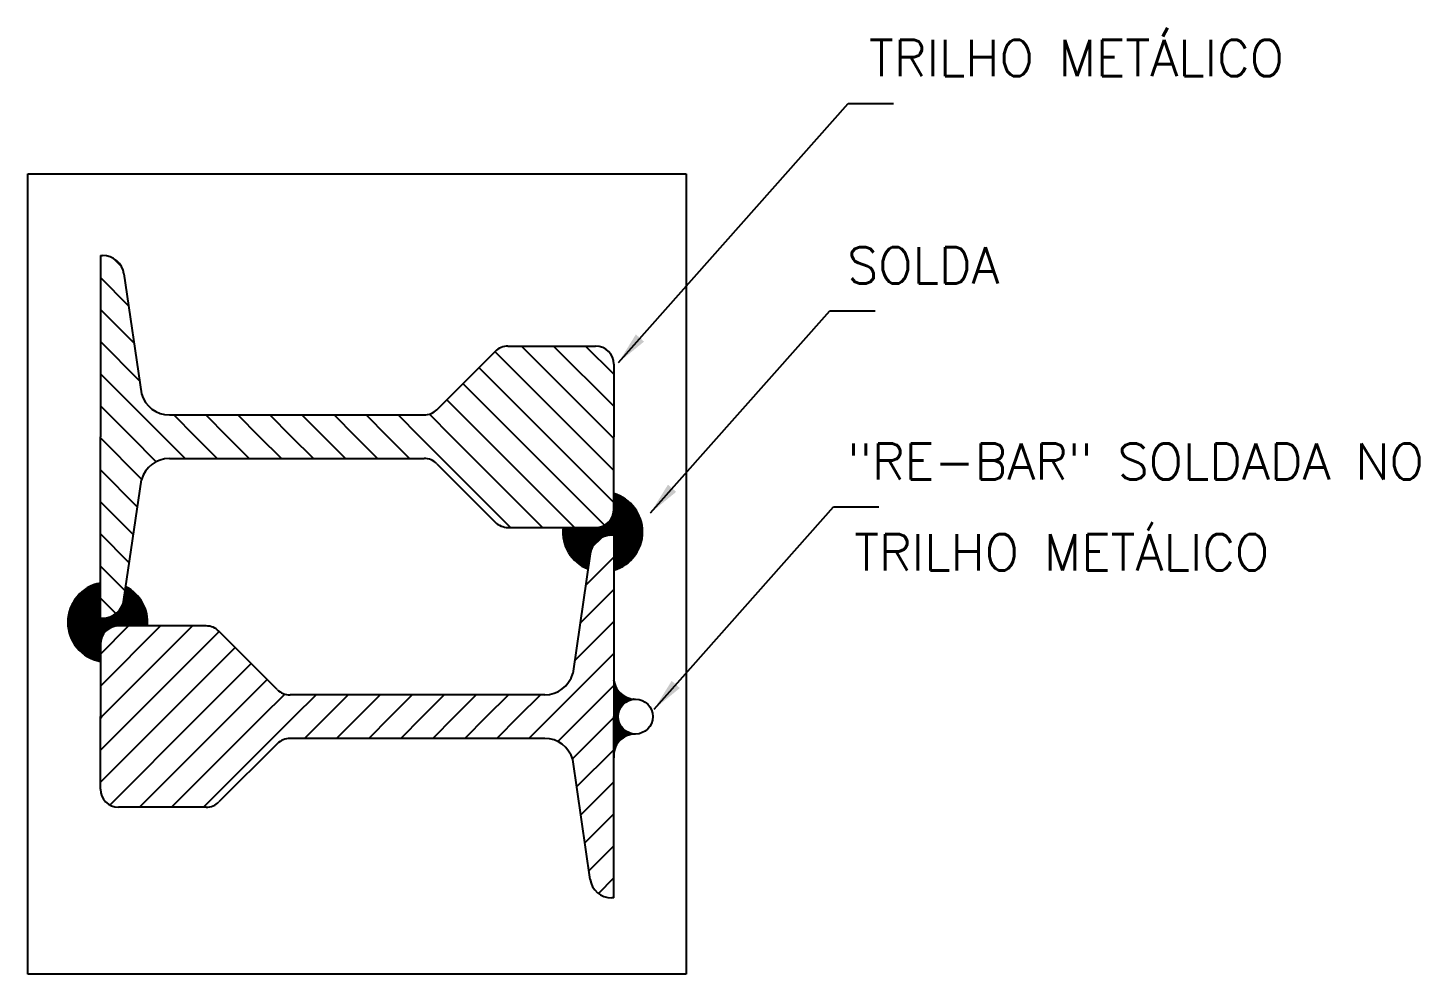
# Model space of a CAD drawing. Header units: millimetres. Extents: x -6123.5 to -6111.8, y -4400.3 to -4384.7.
# Drawn here: x -6121.44 to -6113.76, y -4400.3 to -4395.09 of the extents above; entities that cross this region are included whole.
import ezdxf

# ---------------------------------------------------------------- set-up
doc = ezdxf.new("R2010")
doc.units = ezdxf.units.MM
doc.header["$LTSCALE"] = 10
doc.linetypes.add('DASHED', pattern=[0.75, 0.5, -0.25])
doc.layers.add('Termotécnica', color=7, linetype='Continuous')
doc.styles.add('CL80', font='romans.shx', dxfattribs={"height": 10})

# ---------------------------------------------------------------- blocks, each defined once
blk = doc.blocks.new('*X2')
at = {"color": 0}
for p, q in [((3851.27, 2180.73), (3853.56, 2183.02)), ((3849.28, 2169.9), (3857.08, 2177.7)), ((3847.77, 2159.55), (3857.08, 2168.86)), ((3715.5, 2142.18), (3732.1, 2158.79)), ((3715.5, 2151.02), (3723.26, 2158.79)), ((3715.94, 2133.79), (3740.94, 2158.79)), ((3724.78, 2133.79), (3748.26, 2157.27)), ((3846.26, 2149.2), (3857.08, 2160.02)), ((3733.62, 2133.79), (3752.68, 2152.85)), ((3839.68, 2133.79), (3857.08, 2151.18)), ((3742.45, 2133.79), (3757.1, 2148.43)), ((3751.29, 2133.79), (3761.52, 2144.01)), ((3848.52, 2133.79), (3857.08, 2142.34)), ((3760.13, 2133.79), (3766.35, 2140)), ((3768.97, 2133.79), (3774.97, 2139.79)), ((3777.81, 2133.79), (3783.81, 2139.79)), ((3786.65, 2133.79), (3792.65, 2139.79)), ((3795.49, 2133.79), (3801.49, 2139.79)), ((3804.33, 2133.79), (3810.33, 2139.79)), ((3813.17, 2133.79), (3819.17, 2139.79)), ((3822, 2133.79), (3828, 2139.79)), ((3830.84, 2133.79), (3836.84, 2139.79)), ((3715.5, 2115.67), (3733.62, 2133.79)), ((3715.5, 2124.51), (3724.78, 2133.79)), ((3715.5, 2133.35), (3715.94, 2133.79)), ((3718.08, 2109.41), (3742.45, 2133.79)), ((3726.29, 2108.79), (3751.29, 2133.79)), ((3735.13, 2108.79), (3760.13, 2133.79)), ((3743.97, 2108.79), (3768.97, 2133.79)), ((3771.81, 2127.79), (3777.81, 2133.79)), ((3780.65, 2127.79), (3786.65, 2133.79)), ((3789.49, 2127.79), (3795.49, 2133.79)), ((3798.33, 2127.79), (3804.33, 2133.79)), ((3807.17, 2127.79), (3813.17, 2133.79)), ((3816, 2127.79), (3822, 2133.79)), ((3824.84, 2127.79), (3830.84, 2133.79)), ((3833.68, 2127.79), (3839.68, 2133.79)), ((3841.65, 2126.92), (3848.52, 2133.79)), ((3845.69, 2122.11), (3857.08, 2133.5)), ((3846.84, 2114.42), (3857.08, 2124.67)), ((3847.96, 2106.71), (3857.08, 2115.83)), ((3849.09, 2099), (3857.08, 2106.99)), ((3850.22, 2091.29), (3857.08, 2098.15)), ((3852.82, 2085.05), (3857.08, 2089.31))]:
    blk.add_line(p, q, dxfattribs=at)
blk = doc.blocks.new('*X1')
at = {"color": 0}
for p, q in [((3657.39, 1872.48), (3657.42, 1872.5)), ((3657.54, 1872.45), (3657.59, 1872.5)), ((3657.69, 1872.43), (3657.77, 1872.5)), ((3657.84, 1872.4), (3657.95, 1872.5)), ((3657.98, 1872.36), (3658.12, 1872.5)), ((3658.13, 1872.33), (3658.3, 1872.5)), ((3658.26, 1872.29), (3658.48, 1872.5)), ((3658.4, 1872.25), (3658.65, 1872.5)), ((3658.53, 1872.2), (3658.83, 1872.5)), ((3658.66, 1872.16), (3659.01, 1872.5)), ((3658.79, 1872.11), (3659.19, 1872.5)), ((3658.91, 1872.06), (3659.36, 1872.5)), ((3659.04, 1872), (3659.54, 1872.5)), ((3659.16, 1871.95), (3659.72, 1872.5)), ((3659.28, 1871.89), (3659.89, 1872.5)), ((3659.39, 1871.83), (3660.07, 1872.5)), ((3659.51, 1871.77), (3660.25, 1872.5)), ((3659.62, 1871.7), (3660.42, 1872.5)), ((3659.73, 1871.63), (3660.6, 1872.5)), ((3659.84, 1871.57), (3660.78, 1872.5)), ((3659.95, 1871.5), (3660.95, 1872.5)), ((3660.05, 1871.42), (3661.13, 1872.5)), ((3660.15, 1871.35), (3661.31, 1872.5)), ((3660.25, 1871.27), (3661.48, 1872.5)), ((3660.35, 1871.19), (3661.66, 1872.5)), ((3660.45, 1871.12), (3661.84, 1872.5)), ((3660.54, 1871.03), (3662.01, 1872.5)), ((3660.64, 1870.95), (3662.19, 1872.5)), ((3660.73, 1870.86), (3662.37, 1872.5)), ((3660.82, 1870.78), (3662.54, 1872.5)), ((3660.91, 1870.69), (3662.72, 1872.5)), ((3660.99, 1870.6), (3662.9, 1872.5)), ((3661.08, 1870.5), (3663.07, 1872.5)), ((3661.16, 1870.41), (3663.25, 1872.5)), ((3661.24, 1870.31), (3663.43, 1872.5)), ((3661.32, 1870.21), (3663.6, 1872.5)), ((3661.39, 1870.11), (3663.78, 1872.5)), ((3661.47, 1870.01), (3663.96, 1872.5)), ((3661.54, 1869.91), (3664.13, 1872.5)), ((3661.61, 1869.8), (3664.31, 1872.5)), ((3661.68, 1869.69), (3664.49, 1872.5)), ((3661.75, 1869.58), (3664.67, 1872.5)), ((3661.81, 1869.47), (3664.84, 1872.5)), ((3661.87, 1869.36), (3665.02, 1872.5)), ((3661.93, 1869.24), (3665.2, 1872.5)), ((3661.99, 1869.12), (3665.37, 1872.5)), ((3662.05, 1869), (3665.55, 1872.5)), ((3662.1, 1868.88), (3665.73, 1872.5)), ((3662.16, 1868.76), (3665.9, 1872.5)), ((3662.2, 1868.63), (3666.08, 1872.5)), ((3662.25, 1868.5), (3666.26, 1872.5)), ((3662.3, 1868.37), (3666.43, 1872.5)), ((3664.26, 1870.15), (3666.61, 1872.5)), ((3664.9, 1870.62), (3666.79, 1872.5)), ((3665.29, 1870.83), (3666.96, 1872.5)), ((3665.61, 1870.97), (3667.14, 1872.5)), ((3665.88, 1871.07), (3667.32, 1872.5)), ((3666.14, 1871.15), (3667.49, 1872.5)), ((3666.37, 1871.2), (3667.67, 1872.5)), ((3666.59, 1871.25), (3667.85, 1872.5)), ((3666.8, 1871.28), (3668.02, 1872.5)), ((3666.99, 1871.3), (3668.2, 1872.5)), ((3667.18, 1871.31), (3668.38, 1872.5)), ((3667.36, 1871.31), (3668.55, 1872.5)), ((3667.54, 1871.31), (3668.73, 1872.5)), ((3667.71, 1871.3), (3668.91, 1872.5)), ((3667.87, 1871.29), (3669.08, 1872.5)), ((3668.03, 1871.27), (3669.26, 1872.5)), ((3668.18, 1871.25), (3669.44, 1872.5)), ((3668.33, 1871.22), (3669.61, 1872.5)), ((3668.48, 1871.19), (3669.79, 1872.5)), ((3668.62, 1871.15), (3669.97, 1872.5)), ((3668.76, 1871.11), (3670.15, 1872.5)), ((3668.89, 1871.07), (3670.32, 1872.5)), ((3669.02, 1871.03), (3670.5, 1872.5)), ((3669.15, 1870.98), (3670.68, 1872.5)), ((3669.28, 1870.93), (3670.85, 1872.5)), ((3669.4, 1870.87), (3671.03, 1872.5)), ((3669.52, 1870.81), (3671.21, 1872.5)), ((3669.63, 1870.75), (3671.38, 1872.5)), ((3669.75, 1870.69), (3671.56, 1872.5)), ((3669.86, 1870.63), (3671.74, 1872.5)), ((3669.97, 1870.56), (3671.91, 1872.5)), ((3670.08, 1870.49), (3672.09, 1872.5)), ((3670.18, 1870.42), (3672.27, 1872.5)), ((3670.28, 1870.34), (3672.44, 1872.5)), ((3670.38, 1870.26), (3672.62, 1872.5)), ((3670.48, 1870.18), (3672.8, 1872.5)), ((3670.57, 1870.1), (3672.97, 1872.5)), ((3670.67, 1870.02), (3673.15, 1872.5)), ((3670.76, 1869.93), (3673.33, 1872.5)), ((3670.84, 1869.84), (3673.5, 1872.5)), ((3670.93, 1869.75), (3673.68, 1872.5)), ((3671.01, 1869.66), (3673.86, 1872.5)), ((3671.09, 1869.56), (3674.03, 1872.5)), ((3671.17, 1869.46), (3674.21, 1872.5)), ((3671.25, 1869.36), (3674.39, 1872.5)), ((3671.32, 1869.26), (3674.56, 1872.5)), ((3671.39, 1869.16), (3674.74, 1872.5)), ((3671.46, 1869.05), (3674.92, 1872.5)), ((3671.53, 1868.94), (3675.1, 1872.5)), ((3671.59, 1868.83), (3675.27, 1872.5)), ((3671.66, 1868.71), (3675.45, 1872.5)), ((3671.71, 1868.59), (3675.63, 1872.5)), ((3674.71, 1871.41), (3675.8, 1872.5)), ((3675.21, 1871.73), (3675.98, 1872.5)), ((3675.58, 1871.93), (3676.16, 1872.5)), ((3675.9, 1872.07), (3676.33, 1872.5)), ((3676.19, 1872.18), (3676.51, 1872.5)), ((3676.45, 1872.27), (3676.69, 1872.5)), ((3676.7, 1872.34), (3676.86, 1872.5)), ((3676.93, 1872.4), (3677.04, 1872.5)), ((3677.15, 1872.44), (3677.22, 1872.5)), ((3677.36, 1872.47), (3677.39, 1872.5)), ((3662.34, 1868.23), (3663.75, 1869.64)), ((3662.38, 1868.09), (3663.28, 1869)), ((3662.41, 1867.95), (3663.07, 1868.61)), ((3671.77, 1868.47), (3673.31, 1870.01)), ((3671.82, 1868.35), (3672.99, 1869.51)), ((3671.87, 1868.22), (3672.79, 1869.14)), ((3671.92, 1868.09), (3672.65, 1868.82)), ((3671.97, 1867.96), (3672.54, 1868.53)), ((3662.45, 1867.81), (3662.93, 1868.29)), ((3662.48, 1867.66), (3662.83, 1868.02)), ((3662.5, 1867.51), (3662.75, 1867.76)), ((3662.53, 1867.36), (3662.7, 1867.53)), ((3662.55, 1867.2), (3662.66, 1867.31)), ((3662.57, 1867.04), (3662.63, 1867.1)), ((3662.58, 1866.88), (3662.6, 1866.91)), ((3672.01, 1867.82), (3672.45, 1868.27)), ((3672.04, 1867.68), (3672.38, 1868.02)), ((3672.08, 1867.54), (3672.32, 1867.79)), ((3672.11, 1867.39), (3672.28, 1867.57)), ((3672.13, 1867.24), (3672.25, 1867.36)), ((3672.15, 1867.09), (3672.22, 1867.16)), ((3672.17, 1866.93), (3672.2, 1866.96))]:
    blk.add_line(p, q, dxfattribs=at)
blk = doc.blocks.new('*X6')
at = {"color": 0}
for p, q in [((3857.08, 2195.2), (3857.13, 2195.25)), ((3857.08, 2195.02), (3857.26, 2195.21)), ((3857.08, 2194.85), (3857.4, 2195.17)), ((3857.08, 2194.67), (3857.53, 2195.12)), ((3857.08, 2194.49), (3857.66, 2195.08)), ((3857.08, 2194.32), (3857.79, 2195.03)), ((3857.08, 2194.14), (3857.92, 2194.98)), ((3857.08, 2193.96), (3858.05, 2194.93)), ((3857.08, 2193.79), (3858.17, 2194.88)), ((3857.08, 2193.61), (3858.3, 2194.83)), ((3857.08, 2193.43), (3858.42, 2194.78)), ((3857.08, 2193.26), (3858.54, 2194.72)), ((3857.08, 2193.08), (3858.67, 2194.67)), ((3857.08, 2192.9), (3858.79, 2194.61)), ((3845.72, 2177.48), (3861.24, 2193)), ((3845.8, 2177.38), (3861.33, 2192.91)), ((3845.88, 2177.29), (3861.42, 2192.83)), ((3845.97, 2177.2), (3861.52, 2192.74)), ((3846.06, 2177.11), (3861.61, 2192.66)), ((3846.14, 2177.02), (3861.7, 2192.57)), ((3846.23, 2176.93), (3861.79, 2192.48)), ((3846.32, 2176.84), (3861.87, 2192.4)), ((3846.41, 2176.75), (3861.96, 2192.31)), ((3846.5, 2176.67), (3862.05, 2192.21)), ((3846.59, 2176.58), (3862.13, 2192.12)), ((3846.68, 2176.5), (3862.22, 2192.03)), ((3853.08, 2182.72), (3862.3, 2191.94)), ((3853.56, 2183.02), (3862.38, 2191.84)), ((3853.92, 2183.21), (3862.46, 2191.75)), ((3854.24, 2183.34), (3862.54, 2191.65)), ((3854.52, 2183.45), (3862.62, 2191.55)), ((3854.78, 2183.54), (3862.7, 2191.45)), ((3855.03, 2183.6), (3862.78, 2191.35)), ((3855.26, 2183.66), (3862.85, 2191.25)), ((3855.48, 2183.7), (3862.93, 2191.15)), ((3855.69, 2183.73), (3863, 2191.05)), ((3855.89, 2183.76), (3863.07, 2190.94)), ((3856.08, 2183.77), (3863.14, 2190.84)), ((3856.27, 2188.21), (3861.14, 2193.08)), ((3856.52, 2188.63), (3861.05, 2193.16)), ((3856.68, 2188.96), (3860.95, 2193.24)), ((3856.79, 2189.25), (3860.85, 2193.32)), ((3856.87, 2189.52), (3860.75, 2193.39)), ((3856.94, 2189.76), (3860.65, 2193.47)), ((3856.99, 2189.98), (3860.55, 2193.55)), ((3857.02, 2190.2), (3860.45, 2193.62)), ((3857.05, 2190.4), (3860.35, 2193.69)), ((3857.07, 2190.59), (3860.24, 2193.77)), ((3857.08, 2192.72), (3858.9, 2194.55)), ((3857.08, 2192.55), (3859.02, 2194.49)), ((3857.08, 2192.37), (3859.14, 2194.43)), ((3857.08, 2192.19), (3859.25, 2194.37)), ((3857.08, 2192.02), (3859.37, 2194.31)), ((3857.08, 2191.84), (3859.48, 2194.24)), ((3857.08, 2191.66), (3859.59, 2194.18)), ((3857.08, 2191.49), (3859.7, 2194.11)), ((3857.08, 2191.31), (3859.81, 2194.05)), ((3857.08, 2191.13), (3859.92, 2193.98)), ((3857.08, 2190.96), (3860.03, 2193.91)), ((3857.08, 2190.78), (3860.14, 2193.84)), ((3856.27, 2183.78), (3863.21, 2190.73)), ((3856.45, 2183.79), (3863.28, 2190.62)), ((3856.62, 2183.79), (3863.35, 2190.51)), ((3856.8, 2183.79), (3863.42, 2190.41)), ((3856.98, 2183.79), (3863.49, 2190.29)), ((3857.08, 2183.71), (3863.55, 2190.18)), ((3857.08, 2183.53), (3863.62, 2190.07)), ((3857.08, 2183.36), (3863.68, 2189.96)), ((3857.08, 2183.18), (3863.74, 2189.84)), ((3857.08, 2183), (3863.8, 2189.73)), ((3857.08, 2182.83), (3863.86, 2189.61)), ((3857.08, 2182.65), (3863.92, 2189.49)), ((3857.08, 2182.47), (3863.98, 2189.37)), ((3857.08, 2182.29), (3864.03, 2189.25)), ((3857.08, 2182.12), (3864.09, 2189.13)), ((3857.08, 2181.94), (3864.14, 2189)), ((3857.08, 2181.76), (3864.19, 2188.88)), ((3857.08, 2181.59), (3864.24, 2188.75)), ((3857.08, 2181.41), (3864.29, 2188.63)), ((3857.08, 2181.23), (3864.34, 2188.5)), ((3857.08, 2181.06), (3864.39, 2188.37)), ((3857.08, 2180.88), (3864.43, 2188.24)), ((3857.08, 2180.7), (3864.48, 2188.1)), ((3857.08, 2180.53), (3864.52, 2187.97)), ((3857.08, 2180.35), (3864.56, 2187.83)), ((3857.08, 2180.17), (3864.6, 2187.7)), ((3857.08, 2180), (3864.64, 2187.56)), ((3857.08, 2179.82), (3864.67, 2187.42)), ((3857.08, 2179.64), (3864.71, 2187.28)), ((3857.08, 2179.47), (3864.74, 2187.13)), ((3857.08, 2179.29), (3864.78, 2186.99)), ((3843.02, 2184.33), (3844.62, 2185.93)), ((3843.02, 2184.5), (3844.45, 2185.93)), ((3843.02, 2184.67), (3844.27, 2185.93)), ((3843.02, 2184.85), (3844.09, 2185.93)), ((3843.02, 2185.03), (3843.92, 2185.93)), ((3843.03, 2184.16), (3844.8, 2185.93)), ((3843.03, 2185.22), (3843.74, 2185.93)), ((3843.04, 2183.99), (3844.98, 2185.93)), ((3843.04, 2185.4), (3843.56, 2185.93)), ((3843.05, 2183.83), (3845.15, 2185.93)), ((3843.05, 2185.6), (3843.39, 2185.93)), ((3843.07, 2183.66), (3845.33, 2185.93)), ((3843.07, 2185.79), (3843.21, 2185.93)), ((3843.08, 2183.5), (3845.51, 2185.93)), ((3843.1, 2183.34), (3845.68, 2185.93)), ((3843.12, 2183.19), (3845.86, 2185.93)), ((3843.14, 2183.03), (3846.04, 2185.93)), ((3843.17, 2182.88), (3846.21, 2185.93)), ((3843.19, 2182.73), (3846.39, 2185.93)), ((3843.22, 2182.58), (3846.57, 2185.93)), ((3843.25, 2182.43), (3846.74, 2185.93)), ((3843.28, 2182.29), (3846.92, 2185.93)), ((3843.32, 2182.15), (3847.1, 2185.93)), ((3843.35, 2182), (3847.28, 2185.93)), ((3843.39, 2181.86), (3847.45, 2185.93)), ((3843.43, 2181.72), (3847.63, 2185.93)), ((3843.47, 2181.59), (3847.81, 2185.93)), ((3843.51, 2181.45), (3847.98, 2185.93)), ((3843.55, 2181.32), (3848.16, 2185.93)), ((3843.59, 2181.18), (3848.34, 2185.93)), ((3843.64, 2181.05), (3848.51, 2185.93)), ((3843.68, 2180.92), (3848.69, 2185.93)), ((3843.73, 2180.79), (3848.87, 2185.93)), ((3843.78, 2180.67), (3849.04, 2185.93)), ((3843.83, 2180.54), (3849.22, 2185.93)), ((3843.88, 2180.42), (3849.4, 2185.93)), ((3843.94, 2180.29), (3849.57, 2185.93)), ((3843.99, 2180.17), (3849.75, 2185.93)), ((3844.05, 2180.05), (3849.93, 2185.93)), ((3844.1, 2179.93), (3850.1, 2185.93)), ((3844.16, 2179.81), (3850.28, 2185.93)), ((3844.22, 2179.69), (3850.46, 2185.93)), ((3844.28, 2179.58), (3850.63, 2185.93)), ((3844.34, 2179.46), (3850.81, 2185.93)), ((3844.41, 2179.35), (3850.99, 2185.93)), ((3844.47, 2179.23), (3851.16, 2185.93)), ((3844.53, 2179.12), (3851.34, 2185.93)), ((3844.6, 2179.01), (3851.52, 2185.93)), ((3844.67, 2178.9), (3851.69, 2185.93)), ((3844.74, 2178.79), (3851.87, 2185.93)), ((3844.81, 2178.68), (3852.05, 2185.93)), ((3844.88, 2178.58), (3852.23, 2185.93)), ((3844.95, 2178.47), (3852.41, 2185.94)), ((3845.02, 2178.37), (3852.61, 2185.96)), ((3845.09, 2178.27), (3852.81, 2185.98)), ((3845.17, 2178.16), (3853.02, 2186.02)), ((3845.24, 2178.06), (3853.25, 2186.07)), ((3845.32, 2177.96), (3853.49, 2186.13)), ((3845.4, 2177.86), (3853.75, 2186.22)), ((3845.48, 2177.76), (3854.04, 2186.33)), ((3845.56, 2177.67), (3854.38, 2186.49)), ((3845.64, 2177.57), (3854.8, 2186.73)), ((3857.08, 2179.11), (3864.81, 2186.84)), ((3857.08, 2178.94), (3864.83, 2186.69)), ((3857.08, 2178.76), (3864.86, 2186.54)), ((3857.08, 2178.58), (3864.89, 2186.39)), ((3857.08, 2178.41), (3864.91, 2186.24)), ((3857.08, 2178.23), (3864.93, 2186.08)), ((3857.08, 2178.05), (3864.95, 2185.92)), ((3857.08, 2177.88), (3864.96, 2185.76)), ((3857.08, 2177.7), (3864.98, 2185.6)), ((3857.08, 2177.52), (3864.99, 2185.44)), ((3857.08, 2177.35), (3865, 2185.27)), ((3857.08, 2177.17), (3865.01, 2185.1)), ((3857.08, 2176.99), (3865.01, 2184.93)), ((3857.08, 2176.81), (3865.02, 2184.75)), ((3857.08, 2176.64), (3865.02, 2184.58)), ((3857.08, 2176.46), (3865.01, 2184.4)), ((3857.08, 2176.28), (3865.01, 2184.21)), ((3857.08, 2176.11), (3865, 2184.03)), ((3857.08, 2175.93), (3864.98, 2183.84)), ((3857.08, 2175.75), (3864.97, 2183.64)), ((3857.08, 2175.58), (3864.95, 2183.45)), ((3857.08, 2175.4), (3864.92, 2183.24)), ((3846.78, 2176.41), (3851.56, 2181.2)), ((3846.87, 2176.33), (3851.27, 2180.73)), ((3846.97, 2176.25), (3851.08, 2180.36)), ((3847.07, 2176.17), (3850.94, 2180.05)), ((3847.16, 2176.09), (3850.83, 2179.76)), ((3847.26, 2176.02), (3850.75, 2179.5)), ((3847.36, 2175.94), (3850.68, 2179.26)), ((3857.08, 2175.22), (3864.89, 2183.04)), ((3857.08, 2175.05), (3864.86, 2182.83)), ((3857.08, 2174.87), (3864.82, 2182.61)), ((3857.08, 2174.69), (3864.77, 2182.39)), ((3857.08, 2174.52), (3864.72, 2182.16)), ((3857.08, 2174.34), (3864.66, 2181.92)), ((3857.08, 2174.16), (3864.6, 2181.68)), ((3857.28, 2174.19), (3864.52, 2181.43)), ((3857.55, 2174.28), (3864.43, 2181.17)), ((3857.82, 2174.38), (3864.34, 2180.89)), ((3858.11, 2174.49), (3864.23, 2180.61)), ((3858.41, 2174.61), (3864.1, 2180.3)), ((3858.74, 2174.76), (3863.95, 2179.98)), ((3859.09, 2174.94), (3863.78, 2179.63)), ((3847.46, 2175.86), (3850.63, 2179.03)), ((3847.57, 2175.79), (3850.59, 2178.81)), ((3847.67, 2175.71), (3850.55, 2178.6)), ((3847.77, 2175.64), (3850.52, 2178.39)), ((3847.88, 2175.57), (3850.49, 2178.18)), ((3847.98, 2175.5), (3850.46, 2177.98)), ((3848.09, 2175.43), (3850.43, 2177.77)), ((3848.2, 2175.36), (3850.4, 2177.56)), ((3848.31, 2175.29), (3850.37, 2177.36)), ((3848.42, 2175.23), (3850.34, 2177.15)), ((3848.53, 2175.16), (3850.31, 2176.94)), ((3848.64, 2175.1), (3850.28, 2176.74)), ((3848.76, 2175.04), (3850.25, 2176.53)), ((3848.87, 2174.97), (3850.22, 2176.32)), ((3848.99, 2174.91), (3850.19, 2176.11)), ((3849.11, 2174.85), (3850.16, 2175.91)), ((3849.22, 2174.8), (3850.13, 2175.7)), ((3849.34, 2174.74), (3850.1, 2175.49)), ((3859.48, 2175.15), (3863.57, 2179.24)), ((3859.92, 2175.42), (3863.3, 2178.79)), ((3860.47, 2175.79), (3862.92, 2178.24)), ((3861.42, 2176.56), (3862.15, 2177.29)), ((3849.47, 2174.68), (3850.07, 2175.29)), ((3849.59, 2174.63), (3850.04, 2175.08)), ((3849.71, 2174.57), (3850.01, 2174.87)), ((3849.84, 2174.52), (3849.98, 2174.67))]:
    blk.add_line(p, q, dxfattribs=at)
blk = doc.blocks.new('*X5')
at = {"color": 0}
for p, q in [((3706.53, 2160.09), (3715.5, 2169.05)), ((3706.53, 2159.91), (3715.5, 2168.88)), ((3706.53, 2159.73), (3715.5, 2168.7)), ((3706.53, 2159.56), (3715.5, 2168.52)), ((3706.53, 2159.38), (3715.5, 2168.35)), ((3706.54, 2160.27), (3715.5, 2169.23)), ((3706.54, 2159.22), (3715.5, 2168.17)), ((3706.55, 2160.46), (3715.5, 2169.41)), ((3706.55, 2159.05), (3715.5, 2167.99)), ((3706.56, 2160.65), (3715.5, 2169.59)), ((3706.56, 2158.88), (3715.5, 2167.82)), ((3706.58, 2160.84), (3715.5, 2169.76)), ((3706.6, 2161.04), (3715.5, 2169.94)), ((3706.62, 2161.24), (3715.5, 2170.12)), ((3706.65, 2161.45), (3715.5, 2170.29)), ((3706.69, 2161.66), (3715.5, 2170.47)), ((3706.73, 2161.87), (3715.45, 2170.59)), ((3706.77, 2162.1), (3715.22, 2170.55)), ((3706.82, 2162.32), (3714.99, 2170.5)), ((3706.88, 2162.56), (3714.76, 2170.44)), ((3706.95, 2162.8), (3714.52, 2170.37)), ((3707.02, 2163.05), (3714.27, 2170.3)), ((3707.11, 2163.32), (3714, 2170.21)), ((3707.2, 2163.59), (3713.73, 2170.12)), ((3707.31, 2163.88), (3713.44, 2170.01)), ((3707.44, 2164.18), (3713.14, 2169.88)), ((3707.59, 2164.5), (3712.82, 2169.73)), ((3707.76, 2164.85), (3712.47, 2169.56)), ((3707.97, 2165.24), (3712.08, 2169.35)), ((3708.24, 2165.68), (3711.63, 2169.08)), ((3708.61, 2166.23), (3711.09, 2168.71)), ((3709.35, 2167.15), (3710.17, 2167.97)), ((3721.42, 2164.19), (3725.05, 2167.82)), ((3721.57, 2164.53), (3724.95, 2167.91)), ((3721.7, 2164.82), (3724.86, 2167.99)), ((3721.79, 2165.09), (3724.77, 2168.07)), ((3721.86, 2165.35), (3724.67, 2168.15)), ((3721.92, 2165.58), (3724.58, 2168.24)), ((3721.97, 2165.81), (3724.48, 2168.32)), ((3722.01, 2166.02), (3724.38, 2168.39)), ((3722.04, 2166.23), (3724.28, 2168.47)), ((3722.07, 2166.43), (3724.18, 2168.55)), ((3722.1, 2166.64), (3724.08, 2168.62)), ((3722.13, 2166.85), (3723.98, 2168.7)), ((3722.16, 2167.05), (3723.88, 2168.77)), ((3722.19, 2167.26), (3723.77, 2168.85)), ((3722.22, 2167.47), (3723.67, 2168.92)), ((3722.25, 2167.68), (3723.56, 2168.99)), ((3722.28, 2167.88), (3723.46, 2169.06)), ((3722.31, 2168.09), (3723.35, 2169.13)), ((3722.34, 2168.3), (3723.24, 2169.19)), ((3722.37, 2168.5), (3723.13, 2169.26)), ((3722.4, 2168.71), (3723.02, 2169.33)), ((3722.43, 2168.92), (3722.9, 2169.39)), ((3722.46, 2169.12), (3722.79, 2169.45)), ((3722.49, 2169.33), (3722.67, 2169.51)), ((3722.52, 2169.54), (3722.56, 2169.57)), ((3706.58, 2158.72), (3715.5, 2167.64)), ((3706.6, 2158.56), (3715.5, 2167.46)), ((3706.61, 2158.4), (3715.5, 2167.29)), ((3706.64, 2158.25), (3715.5, 2167.11)), ((3706.66, 2158.09), (3715.5, 2166.93)), ((3706.68, 2157.94), (3715.5, 2166.76)), ((3706.71, 2157.79), (3715.5, 2166.58)), ((3706.74, 2157.64), (3715.5, 2166.4)), ((3706.77, 2157.5), (3715.5, 2166.23)), ((3706.8, 2157.35), (3715.5, 2166.05)), ((3706.83, 2157.21), (3715.5, 2165.87)), ((3706.87, 2157.07), (3715.5, 2165.7)), ((3706.91, 2156.93), (3715.5, 2165.52)), ((3706.94, 2156.79), (3715.5, 2165.34)), ((3706.98, 2156.65), (3715.5, 2165.17)), ((3707.03, 2156.52), (3715.5, 2164.99)), ((3707.07, 2156.38), (3715.5, 2164.81)), ((3707.11, 2156.25), (3715.5, 2164.64)), ((3707.16, 2156.12), (3715.5, 2164.46)), ((3707.2, 2155.99), (3715.5, 2164.28)), ((3707.25, 2155.86), (3715.5, 2164.1)), ((3707.3, 2155.73), (3715.5, 2163.93)), ((3709.76, 2152), (3725.32, 2167.56)), ((3709.85, 2151.92), (3725.4, 2167.47)), ((3709.94, 2151.83), (3725.49, 2167.38)), ((3710.03, 2151.74), (3725.58, 2167.29)), ((3710.12, 2151.66), (3725.66, 2167.2)), ((3710.21, 2151.57), (3725.74, 2167.1)), ((3710.31, 2151.49), (3725.83, 2167.01)), ((3710.4, 2151.41), (3725.91, 2166.92)), ((3710.5, 2151.33), (3725.99, 2166.82)), ((3710.6, 2151.25), (3726.07, 2166.72)), ((3710.69, 2151.17), (3726.15, 2166.62)), ((3717.46, 2157.76), (3726.23, 2166.52)), ((3717.99, 2158.11), (3726.3, 2166.42)), ((3718.36, 2158.31), (3726.38, 2166.32)), ((3718.67, 2158.44), (3726.45, 2166.22)), ((3718.95, 2158.54), (3726.53, 2166.12)), ((3719.2, 2158.62), (3726.6, 2166.01)), ((3719.43, 2158.67), (3726.67, 2165.91)), ((3719.65, 2158.72), (3726.74, 2165.8)), ((3719.86, 2158.75), (3726.81, 2165.69)), ((3720.06, 2158.77), (3726.88, 2165.59)), ((3720.25, 2158.78), (3726.94, 2165.48)), ((3720.43, 2158.79), (3727.01, 2165.37)), ((3720.61, 2158.79), (3727.08, 2165.25)), ((3720.77, 2163.19), (3725.23, 2167.65)), ((3720.79, 2158.79), (3727.14, 2165.14)), ((3720.96, 2158.79), (3727.2, 2165.03)), ((3721.14, 2158.79), (3727.26, 2164.91)), ((3721.19, 2163.78), (3725.14, 2167.73)), ((3721.32, 2158.79), (3727.32, 2164.79)), ((3721.49, 2158.79), (3727.38, 2164.68)), ((3721.67, 2158.79), (3727.44, 2164.56)), ((3721.85, 2158.79), (3727.5, 2164.44)), ((3722.02, 2158.79), (3727.55, 2164.32)), ((3722.2, 2158.79), (3727.61, 2164.19)), ((3722.38, 2158.79), (3727.66, 2164.07)), ((3722.55, 2158.79), (3727.71, 2163.95)), ((3707.35, 2155.61), (3715.5, 2163.75)), ((3707.41, 2155.48), (3715.5, 2163.57)), ((3707.46, 2155.36), (3715.5, 2163.4)), ((3707.51, 2155.24), (3715.5, 2163.22)), ((3707.57, 2155.12), (3715.5, 2163.04)), ((3707.63, 2155), (3715.5, 2162.87)), ((3707.69, 2154.88), (3715.5, 2162.69)), ((3707.74, 2154.76), (3715.5, 2162.51)), ((3707.81, 2154.65), (3715.5, 2162.34)), ((3707.87, 2154.53), (3715.5, 2162.16)), ((3707.93, 2154.42), (3715.5, 2161.98)), ((3707.99, 2154.3), (3715.5, 2161.81)), ((3708.06, 2154.19), (3715.5, 2161.63)), ((3708.13, 2154.08), (3715.5, 2161.45)), ((3708.19, 2153.97), (3715.5, 2161.28)), ((3708.26, 2153.86), (3715.5, 2161.1)), ((3708.33, 2153.76), (3715.5, 2160.92)), ((3708.4, 2153.65), (3715.68, 2160.93)), ((3708.47, 2153.54), (3715.86, 2160.93)), ((3708.55, 2153.44), (3716.03, 2160.93)), ((3708.62, 2153.34), (3716.21, 2160.93)), ((3708.69, 2153.24), (3716.39, 2160.94)), ((3708.77, 2153.13), (3716.58, 2160.95)), ((3708.85, 2153.04), (3716.78, 2160.97)), ((3708.92, 2152.94), (3716.99, 2161)), ((3709, 2152.84), (3717.2, 2161.03)), ((3709.08, 2152.74), (3717.42, 2161.08)), ((3709.16, 2152.65), (3717.66, 2161.14)), ((3709.25, 2152.55), (3717.91, 2161.21)), ((3709.33, 2152.46), (3718.18, 2161.31)), ((3709.41, 2152.36), (3718.48, 2161.43)), ((3709.5, 2152.27), (3718.82, 2161.59)), ((3709.58, 2152.18), (3719.22, 2161.82)), ((3709.67, 2152.09), (3719.81, 2162.23)), ((3722.73, 2158.79), (3727.76, 2163.82)), ((3722.91, 2158.79), (3727.81, 2163.69)), ((3723.08, 2158.79), (3727.86, 2163.56)), ((3723.26, 2158.79), (3727.91, 2163.43)), ((3723.44, 2158.79), (3727.95, 2163.3)), ((3723.61, 2158.79), (3728, 2163.17)), ((3723.79, 2158.79), (3728.04, 2163.03)), ((3723.97, 2158.79), (3728.08, 2162.9)), ((3724.14, 2158.79), (3728.12, 2162.76)), ((3724.32, 2158.79), (3728.16, 2162.62)), ((3724.5, 2158.79), (3728.19, 2162.48)), ((3724.67, 2158.79), (3728.23, 2162.34)), ((3724.85, 2158.79), (3728.26, 2162.2)), ((3725.03, 2158.79), (3728.29, 2162.05)), ((3725.21, 2158.79), (3728.32, 2161.9)), ((3725.38, 2158.79), (3728.35, 2161.76)), ((3725.56, 2158.79), (3728.38, 2161.6)), ((3725.74, 2158.79), (3728.4, 2161.45)), ((3725.91, 2158.79), (3728.42, 2161.3)), ((3726.09, 2158.79), (3728.44, 2161.14)), ((3726.27, 2158.79), (3728.46, 2160.98)), ((3726.44, 2158.79), (3728.48, 2160.82)), ((3726.62, 2158.79), (3728.49, 2160.66)), ((3726.8, 2158.79), (3728.5, 2160.49)), ((3726.97, 2158.79), (3728.51, 2160.33)), ((3727.15, 2158.79), (3728.52, 2160.16)), ((3710.79, 2151.09), (3716.53, 2156.83)), ((3710.89, 2151.02), (3716.17, 2156.29)), ((3727.33, 2158.79), (3728.52, 2159.99)), ((3727.5, 2158.79), (3728.53, 2159.81)), ((3727.68, 2158.79), (3728.53, 2159.63)), ((3727.86, 2158.79), (3728.52, 2159.45)), ((3728.03, 2158.79), (3728.51, 2159.27)), ((3728.21, 2158.79), (3728.5, 2159.08)), ((3728.39, 2158.79), (3728.49, 2158.89)), ((3711, 2150.94), (3715.98, 2155.92)), ((3711.1, 2150.87), (3715.84, 2155.61)), ((3711.2, 2150.79), (3715.74, 2155.34)), ((3711.31, 2150.72), (3715.67, 2155.08)), ((3711.41, 2150.65), (3715.61, 2154.85)), ((3711.52, 2150.58), (3715.57, 2154.63)), ((3711.62, 2150.51), (3715.54, 2154.42)), ((3711.73, 2150.44), (3715.52, 2154.22)), ((3711.84, 2150.37), (3715.5, 2154.03)), ((3711.95, 2150.31), (3715.5, 2153.85)), ((3712.07, 2150.24), (3715.5, 2153.68)), ((3712.18, 2150.18), (3715.5, 2153.5)), ((3712.29, 2150.12), (3715.5, 2153.32)), ((3712.41, 2150.06), (3715.5, 2153.14)), ((3712.52, 2150), (3715.5, 2152.97)), ((3712.64, 2149.94), (3715.5, 2152.79)), ((3712.76, 2149.88), (3715.5, 2152.61)), ((3712.88, 2149.82), (3715.5, 2152.44)), ((3713, 2149.77), (3715.5, 2152.26)), ((3713.12, 2149.71), (3715.5, 2152.08)), ((3713.25, 2149.66), (3715.5, 2151.91)), ((3713.37, 2149.61), (3715.5, 2151.73)), ((3713.5, 2149.56), (3715.5, 2151.55)), ((3713.63, 2149.51), (3715.5, 2151.38)), ((3713.76, 2149.46), (3715.5, 2151.2)), ((3713.89, 2149.41), (3715.5, 2151.02)), ((3714.02, 2149.37), (3715.5, 2150.85)), ((3714.15, 2149.32), (3715.5, 2150.67)), ((3714.28, 2149.28), (3715.5, 2150.49)), ((3714.42, 2149.24), (3715.5, 2150.32)), ((3714.56, 2149.2), (3715.5, 2150.14)), ((3714.7, 2149.16), (3715.5, 2149.96)), ((3714.84, 2149.13), (3715.5, 2149.79)), ((3714.98, 2149.09), (3715.5, 2149.61)), ((3715.12, 2149.06), (3715.5, 2149.43)), ((3715.27, 2149.03), (3715.5, 2149.26)), ((3715.42, 2149), (3715.5, 2149.08))]:
    blk.add_line(p, q, dxfattribs=at)

msp = doc.modelspace()

# ---------------------------------------------------------------- linework, layer by layer
at = {"layer": 'Termotécnica', "color": 2}
for p, q in [((-6118.1798, -4396.9316), (-6116.9118, -4395.5027)), ((-6116.9118, -4395.5027), (-6116.6618, -4395.5027)), ((-6118.0026, -4397.7601), (-6117.0137, -4396.6455)), ((-6117.0137, -4396.6455), (-6116.7637, -4396.6455)), ((-6117.9822, -4398.8416), (-6116.9932, -4397.7271)), ((-6116.9932, -4397.7271), (-6116.7432, -4397.7271))]:
    msp.add_line(p, q, dxfattribs=at)
at = {"layer": 'Termotécnica', "color": 1, "linetype": 'DASHED'}
for p, q in [((-6121.4369, -4400.3033), (-6121.4369, -4395.8917)), ((-6121.4369, -4395.8917), (-6117.8053, -4395.8917)), ((-6117.8053, -4395.8917), (-6117.8053, -4400.3033)), ((-6117.8053, -4400.3033), (-6121.4369, -4400.3033))]:
    msp.add_line(p, q, dxfattribs=at)
at = {"layer": 'Termotécnica', "color": 3}
for p, q in [((-6121.0369, -4396.3404), (-6121.0253, -4396.3404)), ((-6121.0369, -4396.3404), (-6121.0369, -4397.3404)), ((-6120.9066, -4396.4431), (-6120.8101, -4397.1033)), ((-6118.7887, -4396.8404), (-6118.3053, -4396.8404)), ((-6119.1809, -4397.1911), (-6118.8594, -4396.8697)), ((-6118.2053, -4396.9404), (-6118.2053, -4397.3404)), ((-6120.656, -4397.2204), (-6119.2516, -4397.2204)), ((-6121.0369, -4398.3404), (-6121.0369, -4397.3404)), ((-6118.2053, -4397.7404), (-6118.2053, -4397.3404)), ((-6120.656, -4397.4604), (-6119.2516, -4397.4604)), ((-6119.1809, -4397.4897), (-6118.8594, -4397.8111)), ((-6120.9066, -4398.2378), (-6120.8101, -4397.5776)), ((-6118.7887, -4397.8404), (-6118.3053, -4397.8404)), ((-6118.2053, -4397.8833), (-6118.2169, -4397.8833)), ((-6118.2053, -4397.8833), (-6118.2053, -4398.8833)), ((-6118.3356, -4397.9859), (-6118.432, -4398.6461)), ((-6121.0369, -4398.3404), (-6121.0253, -4398.3404)), ((-6120.4535, -4398.3833), (-6120.9369, -4398.3833)), ((-6120.0613, -4398.734), (-6120.3828, -4398.4125)), ((-6121.0369, -4398.4833), (-6121.0369, -4398.8833)), ((-6118.5862, -4398.7633), (-6119.9906, -4398.7633)), ((-6121.0369, -4399.2833), (-6121.0369, -4398.8833)), ((-6118.2053, -4399.8833), (-6118.2053, -4398.8833)), ((-6118.5862, -4399.0033), (-6119.9906, -4399.0033)), ((-6120.0613, -4399.0325), (-6120.3828, -4399.354)), ((-6118.3356, -4399.7806), (-6118.432, -4399.1204)), ((-6120.4535, -4399.3833), (-6120.9369, -4399.3833)), ((-6118.2053, -4399.8833), (-6118.2169, -4399.8833))]:
    msp.add_line(p, q, dxfattribs=at)
msp.add_circle((-6118.0855, -4398.8833), 0.096, dxfattribs=at)
for centre, radius, start, end in [((-6121.0253, -4396.4604), 0.12, 8.3097, 90), ((-6118.7887, -4396.9404), 0.1, 90, 135), ((-6118.3053, -4396.9404), 0.1, 0, 90), ((-6120.656, -4397.0604), 0.16, 195.52411, 270), ((-6119.2516, -4397.1204), 0.1, 270, 315), ((-6120.656, -4397.6204), 0.16, 90, 164.47589), ((-6119.2516, -4397.5604), 0.1, 45, 90), ((-6118.2665, -4397.865), 0.22, 286.15501, 73.84499), ((-6118.3053, -4397.7404), 0.1, 270, 0), ((-6118.7887, -4397.7404), 0.1, 225, 270), ((-6118.2665, -4397.865), 0.22, 173.57659, 248.30735), ((-6118.2169, -4398.0033), 0.12, 90, 171.6903), ((-6120.9963, -4398.3631), 0.22, 100.63108, 259.36892), ((-6121.0253, -4398.2204), 0.12, 270, 351.6903), ((-6120.9963, -4398.3631), 0.22, 354.75526, 62.95063), ((-6120.9369, -4398.4833), 0.1, 90, 180), ((-6120.4535, -4398.4833), 0.1, 45, 90), ((-6118.5862, -4398.6033), 0.16, 270, 344.47589), ((-6118.0855, -4398.6669), 0.1204, 174.39315, 270), ((-6119.9906, -4398.6633), 0.1, 225, 270), ((-6119.9906, -4399.1033), 0.1, 90, 135), ((-6118.5862, -4399.1633), 0.16, 15.52411, 90), ((-6118.0855, -4399.0996), 0.1204, 90, 185.60685), ((-6120.9369, -4399.2833), 0.1, 180, 270), ((-6120.4535, -4399.2833), 0.1, 270, 315), ((-6118.2169, -4399.7633), 0.12, 188.3097, 270)]:
    msp.add_arc(centre, radius, start, end, dxfattribs=at)
at = {"layer": 'Termotécnica', "color": 2}
for points in [[(-6118.0836, -4396.7763), (-6118.0384, -4396.8159), (-6118.1798, -4396.9316)], [(-6117.9065, -4397.6047), (-6117.8613, -4397.6443), (-6118.0026, -4397.7601)], [(-6117.8861, -4398.6863), (-6117.8409, -4398.7259), (-6117.9822, -4398.8416)]]:
    msp.add_solid(points, dxfattribs=at)

# ---------------------------------------------------------------- block references
at = {"layer": 'Termotécnica', "color": 1, "yscale": 0.01999999999998181, "zscale": 0.02}
for p, xscale in [((-6043.8953, -4440.0162), -0.01999999999998181), ((-6195.3468, -4441.559), 0.01999999999998181)]:
    msp.add_blockref('*X2', p, dxfattribs=dict(at, xscale=xscale))
at = {"layer": 'Termotécnica', "color": 3, "xscale": 0.01999999999998181, "yscale": 0.01999999999998181, "zscale": 0.02}
for name in ['*X6', '*X5']:
    msp.add_blockref(name, (-6195.3468, -4441.559), dxfattribs=at)
at = {"layer": 'Termotécnica', "color": 3, "xscale": 0.01999999999998181, "yscale": 0.01999999999998181, "zscale": 0.02, "rotation": 90}
msp.add_blockref('*X1', (-6080.7552, -4472.231), dxfattribs=at)

# ---------------------------------------------------------------- texts
at = {"layer": 'Termotécnica', "color": 3, "style": 'CL80'}
for s, p in [('TRILHO METÁLICO', (-6116.7978, -4395.3526)), ('SOLDA ', (-6116.9179, -4396.4955)), ('"RE-BAR" SOLDADA NO', (-6116.9178, -4397.5769)), ('TRILHO METÁLICO', (-6116.8792, -4398.0771))]:
    msp.add_text(s, height=0.2, dxfattribs=at).set_placement(p)

doc.saveas('drawing.dxf')
